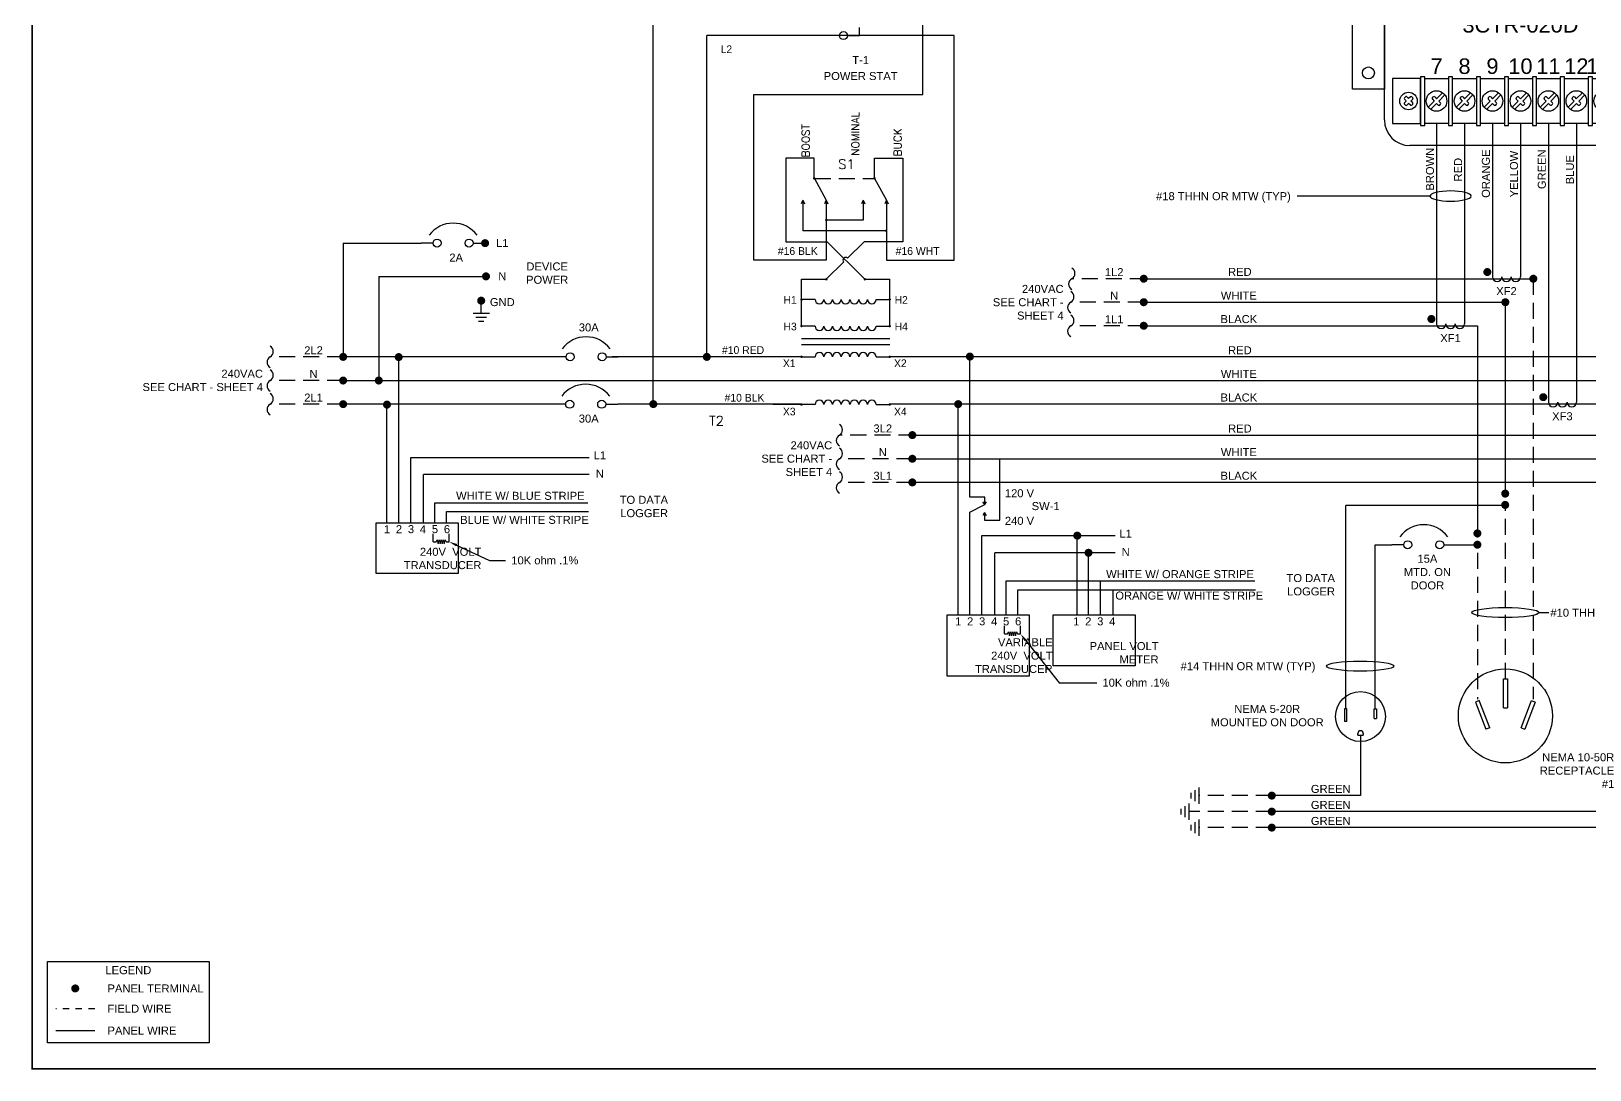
# Model space of a CAD drawing. Header units: inches. Extents: x -228 to 241, y -155 to 115.
# Drawn here: x -77.26 to -52.91, y -49.88 to -33.66 of the extents above; entities that cross this region are included whole.
import ezdxf
from ezdxf import colors
from ezdxf.entities.mleader import LeaderData, LeaderLine
from ezdxf.enums import TextEntityAlignment as Align
from ezdxf.math import Vec2, Vec3

# ---------------------------------------------------------------- set-up
doc = ezdxf.new("R2010")
doc.units = ezdxf.units.IN
doc.header["$MEASUREMENT"] = 0
doc.linetypes.add('HIDDEN', pattern=[0.375, 0.25, -0.125])
for name, color, linetype in [('1', 1, 'Continuous'), ('3', 3, 'HIDDEN'), ('4', 7, 'Continuous'), ('5', 5, 'Continuous'), ('BORDER', 3, 'Continuous'), ('COMP', 3, 'Continuous'), ('CURRENT TRANSFORMER', 201, 'Continuous'), ('ELECTRICAL DEVICES', 30, 'Continuous'), ('FIELD WIRE', 5, 'HIDDEN'), ('FIELD WIRE - N', 255, 'HIDDEN'), ('GROUND WIRE', 3, 'Continuous'), ('PANEL WIRE', 5, 'Continuous'), ('PANEL WIRE - N', 255, 'Continuous'), ('TEXT', 4, 'Continuous'), ('TXT', 4, 'Continuous'), ('WIRE', 1, 'Continuous')]:
    doc.layers.add(name, color=color, linetype=linetype)
doc.styles.add('ARIAL', font='arial.ttf')
doc.styles.add('COMPLEX', font='COMPLEX')
doc.styles.add('Notes', font='arial.ttf', dxfattribs={"height": 0.125})
doc.styles.add('ROMANS', font='romans')
doc.styles.add('SIMPLEX', font='TXT', dxfattribs={"width": 0.875})
doc.styles.get("Standard").update_dxf_attribs({"font": 'arial.ttf'})

# ---------------------------------------------------------------- blocks, each defined once
blk = doc.blocks.new('3CTR-020D')
for p, q in [((0.971, 0.766), (1.064, 0.673)), ((1.408, 0.766), (1.501, 0.673)), ((1.845, 0.766), (1.938, 0.673)), ((2.282, 0.766), (2.375, 0.673)), ((2.718, 0.766), (2.812, 0.673)), ((3.155, 0.766), (3.249, 0.673)), ((3.592, 0.766), (3.685, 0.673)), ((0.563, 0.685), (0.577, 0.7)), ((0.563, 0.663), (0.59, 0.636)), ((0.563, 0.608), (0.591, 0.635)), ((0.578, 0.571), (0.563, 0.586)), ((0.599, 0.7), (0.627, 0.672)), ((0.6, 0.571), (0.627, 0.598)), ((0.655, 0.7), (0.628, 0.673)), ((0.655, 0.571), (0.628, 0.599)), ((0.692, 0.663), (0.664, 0.636)), ((0.692, 0.608), (0.664, 0.635)), ((0.677, 0.7), (0.692, 0.685)), ((0.692, 0.586), (0.677, 0.571)), ((0.934, 0.73), (1.028, 0.636)), ((0.999, 0.586), (1.014, 0.571)), ((1, 0.608), (1.028, 0.636)), ((1.036, 0.571), (1.064, 0.599)), ((1.092, 0.7), (1.064, 0.673)), ((1.064, 0.599), (1.158, 0.505)), ((1.128, 0.663), (1.101, 0.636)), ((1.101, 0.636), (1.195, 0.542)), ((1.114, 0.7), (1.128, 0.685)), ((1.371, 0.73), (1.465, 0.636)), ((1.436, 0.608), (1.465, 0.636)), ((1.436, 0.586), (1.451, 0.571)), ((1.473, 0.571), (1.501, 0.599)), ((1.529, 0.7), (1.501, 0.673)), ((1.501, 0.599), (1.595, 0.505)), ((1.565, 0.663), (1.538, 0.636)), ((1.538, 0.636), (1.631, 0.542)), ((1.551, 0.7), (1.565, 0.685)), ((1.808, 0.73), (1.901, 0.636)), ((1.873, 0.608), (1.901, 0.636)), ((1.873, 0.586), (1.888, 0.571)), ((1.91, 0.571), (1.938, 0.599)), ((1.966, 0.7), (1.938, 0.673)), ((1.938, 0.599), (2.032, 0.505)), ((2.002, 0.663), (1.975, 0.636)), ((1.975, 0.636), (2.068, 0.542)), ((1.988, 0.7), (2.002, 0.685)), ((2.245, 0.73), (2.338, 0.636)), ((2.31, 0.608), (2.338, 0.636)), ((2.31, 0.586), (2.324, 0.571)), ((2.346, 0.571), (2.375, 0.599)), ((2.402, 0.7), (2.375, 0.673)), ((2.375, 0.599), (2.469, 0.505)), ((2.439, 0.663), (2.411, 0.636)), ((2.411, 0.636), (2.505, 0.542)), ((2.424, 0.7), (2.439, 0.685)), ((2.682, 0.73), (2.775, 0.636)), ((2.747, 0.608), (2.775, 0.636)), ((2.747, 0.586), (2.761, 0.571)), ((2.783, 0.571), (2.812, 0.599)), ((2.839, 0.7), (2.812, 0.673)), ((2.812, 0.599), (2.905, 0.505)), ((2.876, 0.663), (2.848, 0.636)), ((2.848, 0.636), (2.942, 0.542)), ((2.861, 0.7), (2.876, 0.685)), ((3.119, 0.73), (3.212, 0.636)), ((3.184, 0.608), (3.212, 0.636)), ((3.184, 0.586), (3.198, 0.571)), ((3.22, 0.571), (3.248, 0.599)), ((3.248, 0.599), (3.342, 0.505)), ((3.276, 0.7), (3.249, 0.673)), ((3.313, 0.663), (3.285, 0.636)), ((3.285, 0.636), (3.379, 0.542)), ((3.298, 0.7), (3.313, 0.685)), ((3.555, 0.73), (3.649, 0.636)), ((3.62, 0.608), (3.649, 0.636)), ((3.62, 0.586), (3.635, 0.571)), ((3.657, 0.571), (3.685, 0.599)), ((3.713, 0.7), (3.685, 0.673)), ((3.685, 0.599), (3.779, 0.505)), ((3.749, 0.663), (3.722, 0.636)), ((3.722, 0.636), (3.816, 0.542)), ((3.735, 0.7), (3.749, 0.685)), ((4.073, 0.7), (4.058, 0.685)), ((4.058, 0.663), (4.086, 0.636)), ((4.058, 0.608), (4.086, 0.635)), ((4.058, 0.586), (4.073, 0.571)), ((4.095, 0.7), (4.122, 0.673)), ((4.095, 0.571), (4.122, 0.599)), ((4.151, 0.7), (4.123, 0.672)), ((4.15, 0.571), (4.123, 0.598)), ((4.187, 0.608), (4.159, 0.635)), ((4.187, 0.663), (4.16, 0.636)), ((4.172, 0.571), (4.187, 0.586)), ((4.187, 0.685), (4.173, 0.7)), ((-0.095, 0.328), (-0.095, 0.162)), ((0.092, 0.328), (0.093, 0.163)), ((4.658, 0.328), (4.657, 0.163)), ((4.845, 0.328), (4.845, 0.162)), ((0.578, -1.552), (0.563, -1.567)), ((0.563, -1.589), (0.591, -1.616)), ((0.563, -1.645), (0.59, -1.617)), ((0.563, -1.667), (0.577, -1.681)), ((0.599, -1.681), (0.627, -1.654)), ((0.6, -1.552), (0.627, -1.58)), ((0.655, -1.553), (0.628, -1.58)), ((0.655, -1.681), (0.628, -1.654)), ((0.692, -1.589), (0.664, -1.617)), ((0.692, -1.645), (0.664, -1.617)), ((0.692, -1.567), (0.677, -1.553)), ((0.677, -1.681), (0.692, -1.667)), ((0.934, -1.711), (1.028, -1.617)), ((0.971, -1.748), (1.064, -1.654)), ((0.999, -1.567), (1.014, -1.553)), ((1, -1.589), (1.028, -1.617)), ((1.036, -1.553), (1.064, -1.581)), ((1.064, -1.581), (1.158, -1.487)), ((1.092, -1.681), (1.064, -1.654)), ((1.101, -1.617), (1.195, -1.523)), ((1.128, -1.645), (1.101, -1.617)), ((1.114, -1.681), (1.128, -1.667)), ((1.371, -1.711), (1.465, -1.617)), ((1.408, -1.748), (1.501, -1.654)), ((1.436, -1.567), (1.451, -1.553)), ((1.436, -1.589), (1.465, -1.617)), ((1.473, -1.553), (1.501, -1.581)), ((1.501, -1.581), (1.595, -1.487)), ((1.529, -1.681), (1.501, -1.654)), ((1.538, -1.617), (1.631, -1.523)), ((1.565, -1.645), (1.538, -1.617)), ((1.551, -1.681), (1.565, -1.667)), ((1.808, -1.711), (1.901, -1.617)), ((1.845, -1.748), (1.938, -1.654)), ((1.873, -1.567), (1.888, -1.553)), ((1.873, -1.589), (1.901, -1.617)), ((1.91, -1.553), (1.938, -1.581)), ((1.938, -1.581), (2.032, -1.487)), ((1.966, -1.681), (1.938, -1.654)), ((1.975, -1.617), (2.068, -1.523)), ((2.002, -1.645), (1.975, -1.617)), ((1.988, -1.681), (2.002, -1.667)), ((2.245, -1.711), (2.338, -1.617)), ((2.282, -1.748), (2.375, -1.654)), ((2.31, -1.567), (2.324, -1.553)), ((2.31, -1.589), (2.338, -1.617)), ((2.346, -1.553), (2.375, -1.581)), ((2.375, -1.581), (2.469, -1.487)), ((2.402, -1.681), (2.375, -1.654)), ((2.411, -1.617), (2.505, -1.523)), ((2.439, -1.645), (2.411, -1.617)), ((2.424, -1.681), (2.439, -1.667)), ((2.682, -1.711), (2.775, -1.617)), ((2.718, -1.748), (2.812, -1.654)), ((2.747, -1.567), (2.761, -1.553)), ((2.747, -1.589), (2.775, -1.617)), ((2.783, -1.553), (2.812, -1.581)), ((2.812, -1.581), (2.905, -1.487)), ((2.839, -1.681), (2.812, -1.654)), ((2.848, -1.617), (2.942, -1.523)), ((2.876, -1.645), (2.848, -1.617)), ((2.861, -1.681), (2.876, -1.667)), ((3.119, -1.711), (3.212, -1.617)), ((3.155, -1.748), (3.249, -1.654)), ((3.184, -1.567), (3.198, -1.553)), ((3.184, -1.589), (3.212, -1.617)), ((3.22, -1.553), (3.248, -1.581)), ((3.248, -1.581), (3.342, -1.487)), ((3.276, -1.681), (3.249, -1.654)), ((3.285, -1.617), (3.379, -1.523)), ((3.313, -1.645), (3.285, -1.617)), ((3.298, -1.681), (3.313, -1.667)), ((3.555, -1.711), (3.649, -1.617)), ((3.592, -1.748), (3.685, -1.654)), ((3.62, -1.567), (3.635, -1.553)), ((3.62, -1.589), (3.649, -1.617)), ((3.657, -1.553), (3.685, -1.581)), ((3.685, -1.581), (3.779, -1.487)), ((3.713, -1.681), (3.685, -1.654)), ((3.722, -1.617), (3.816, -1.523)), ((3.749, -1.645), (3.722, -1.617)), ((3.735, -1.681), (3.749, -1.667)), ((4.058, -1.567), (4.073, -1.553)), ((4.058, -1.589), (4.086, -1.617)), ((4.058, -1.645), (4.086, -1.617)), ((4.073, -1.681), (4.058, -1.667)), ((4.095, -1.553), (4.122, -1.58)), ((4.095, -1.681), (4.122, -1.654)), ((4.15, -1.552), (4.123, -1.58)), ((4.151, -1.681), (4.123, -1.654)), ((4.187, -1.589), (4.159, -1.616)), ((4.187, -1.645), (4.16, -1.617)), ((4.172, -1.552), (4.187, -1.567)), ((4.187, -1.667), (4.173, -1.681))]:
    blk.add_line(p, q)
for points in [[(0.649, 1.332), (4.101, 1.332)], [(0.249, -1.913), (0.249, 0.931)], [(4.501, 0.931), (4.501, -1.913)], [(4.101, -2.313), (0.649, -2.313)]]:
    blk.add_lwpolyline(points)
for points in [[(0.374, 0.987), (0.813, 0.987), (0.813, 0.285), (0.374, 0.285)], [(0.813, 1.016), (0.879, 1.016), (0.879, 0.256), (0.813, 0.256)], [(0.879, 0.285), (1.25, 0.285), (1.25, 0.987), (0.879, 0.987)], [(1.25, 1.016), (1.316, 1.016), (1.316, 0.256), (1.25, 0.256)], [(1.316, 0.285), (1.687, 0.285), (1.687, 0.987), (1.316, 0.987)], [(1.687, 1.016), (1.752, 1.016), (1.752, 0.256), (1.687, 0.256)], [(1.752, 0.285), (2.124, 0.285), (2.124, 0.987), (1.752, 0.987)], [(2.124, 1.016), (2.189, 1.016), (2.189, 0.256), (2.124, 0.256)], [(2.189, 0.285), (2.561, 0.285), (2.561, 0.987), (2.189, 0.987)], [(2.561, 1.016), (2.626, 1.016), (2.626, 0.256), (2.561, 0.256)], [(2.626, 0.285), (2.998, 0.285), (2.998, 0.987), (2.626, 0.987)], [(2.998, 1.016), (3.063, 1.016), (3.063, 0.256), (2.998, 0.256)], [(3.063, 0.285), (3.434, 0.285), (3.434, 0.987), (3.063, 0.987)], [(3.434, 1.016), (3.5, 1.016), (3.5, 0.256), (3.434, 0.256)], [(3.5, 0.285), (3.871, 0.285), (3.871, 0.987), (3.5, 0.987)], [(3.871, 1.016), (3.937, 1.016), (3.937, 0.256), (3.871, 0.256)], [(4.376, 0.987), (3.937, 0.987), (3.937, 0.285), (4.376, 0.285)], [(-0.251, 0.579), (0.249, 0.579), (0.249, -1.43), (-0.251, -1.43)], [(5.001, 0.579), (4.501, 0.579), (4.501, -1.43), (5.001, -1.43)], [(0.374, -1.968), (0.813, -1.968), (0.813, -1.266), (0.374, -1.266)], [(0.813, -1.997), (0.879, -1.997), (0.879, -1.237), (0.813, -1.237)], [(0.879, -1.266), (1.25, -1.266), (1.25, -1.968), (0.879, -1.968)], [(1.25, -1.997), (1.316, -1.997), (1.316, -1.237), (1.25, -1.237)], [(1.316, -1.266), (1.687, -1.266), (1.687, -1.968), (1.316, -1.968)], [(1.687, -1.997), (1.752, -1.997), (1.752, -1.237), (1.687, -1.237)], [(1.752, -1.266), (2.124, -1.266), (2.124, -1.968), (1.752, -1.968)], [(2.124, -1.997), (2.189, -1.997), (2.189, -1.237), (2.124, -1.237)], [(2.189, -1.266), (2.561, -1.266), (2.561, -1.968), (2.189, -1.968)], [(2.561, -1.997), (2.626, -1.997), (2.626, -1.237), (2.561, -1.237)], [(2.626, -1.266), (2.998, -1.266), (2.998, -1.968), (2.626, -1.968)], [(2.998, -1.997), (3.063, -1.997), (3.063, -1.237), (2.998, -1.237)], [(3.063, -1.266), (3.434, -1.266), (3.434, -1.968), (3.063, -1.968)], [(3.434, -1.997), (3.5, -1.997), (3.5, -1.237), (3.434, -1.237)], [(3.5, -1.266), (3.871, -1.266), (3.871, -1.968), (3.5, -1.968)], [(3.871, -1.997), (3.937, -1.997), (3.937, -1.237), (3.871, -1.237)], [(4.376, -1.968), (3.937, -1.968), (3.937, -1.266), (4.376, -1.266)]]:
    blk.add_lwpolyline(points, close=True)
for centre, radius in [((0.627, 0.635), 0.137), ((1.064, 0.635), 0.161), ((1.501, 0.635), 0.161), ((1.938, 0.635), 0.161), ((2.375, 0.635), 0.161), ((2.811, 0.635), 0.161), ((3.248, 0.635), 0.161), ((3.685, 0.635), 0.161), ((4.123, 0.635), 0.137), ((-0.001, -1.179), 0.0941), ((4.751, -1.179), 0.0941), ((1.064, -1.617), 0.161), ((1.501, -1.617), 0.161), ((1.938, -1.617), 0.161), ((2.375, -1.617), 0.161), ((2.811, -1.617), 0.161), ((3.248, -1.617), 0.161), ((3.685, -1.617), 0.161), ((0.627, -1.617), 0.137), ((4.123, -1.617), 0.137)]:
    blk.add_circle(centre, radius)
for centre, radius, start, end in [((0.65, 0.931), 0.401, 90.1363, 179.9973), ((4.1, 0.931), 0.401, 0.0027, 89.8637), ((0.574, 0.674), 0.0155, 134.8595, 225.1763), ((0.574, 0.597), 0.0157, 135.2954, 224.7742), ((0.588, 0.689), 0.0157, 45.2954, 134.7742), ((0.589, 0.582), 0.0155, 224.8595, 315.1763), ((0.666, 0.689), 0.0155, 44.8595, 135.1763), ((0.666, 0.582), 0.0157, 225.2954, 314.7742), ((0.68, 0.674), 0.0157, 315.2954, 44.7742), ((0.681, 0.597), 0.0155, 314.8595, 45.1763), ((1.01, 0.597), 0.0155, 134.5651, 224.8819), ((1.025, 0.583), 0.0157, 224.9672, 314.446), ((1.103, 0.689), 0.0155, 44.8595, 135.1763), ((1.117, 0.674), 0.0157, 315.2954, 44.7742), ((1.447, 0.597), 0.0155, 134.5651, 224.8819), ((1.462, 0.583), 0.0157, 224.9672, 314.446), ((1.54, 0.689), 0.0155, 44.8595, 135.1763), ((1.554, 0.674), 0.0157, 315.2954, 44.7742), ((1.884, 0.597), 0.0155, 134.5651, 224.8819), ((1.899, 0.583), 0.0157, 224.9672, 314.446), ((1.977, 0.689), 0.0155, 44.8595, 135.1763), ((1.991, 0.674), 0.0157, 315.2954, 44.7742), ((2.321, 0.597), 0.0155, 134.5651, 224.8819), ((2.335, 0.583), 0.0157, 224.9672, 314.446), ((2.413, 0.689), 0.0155, 44.8595, 135.1763), ((2.428, 0.674), 0.0157, 315.2954, 44.7742), ((2.758, 0.597), 0.0155, 134.5651, 224.8819), ((2.772, 0.583), 0.0157, 224.9672, 314.446), ((2.85, 0.689), 0.0155, 44.8595, 135.1763), ((2.865, 0.674), 0.0157, 315.2954, 44.7742), ((3.195, 0.597), 0.0155, 134.5651, 224.8819), ((3.209, 0.583), 0.0157, 224.9672, 314.446), ((3.287, 0.689), 0.0155, 44.8595, 135.1763), ((3.301, 0.674), 0.0157, 315.2954, 44.7742), ((3.631, 0.597), 0.0155, 134.5651, 224.8819), ((3.646, 0.583), 0.0157, 224.9672, 314.446), ((3.724, 0.689), 0.0155, 44.8595, 135.1763), ((3.738, 0.674), 0.0157, 315.2954, 44.7742), ((4.069, 0.597), 0.0157, 135.2954, 224.7742), ((4.07, 0.674), 0.0155, 134.8595, 225.1763), ((4.084, 0.689), 0.0155, 44.8237, 135.1405), ((4.084, 0.582), 0.0157, 225.2258, 314.7046), ((4.161, 0.582), 0.0155, 224.8237, 315.1405), ((4.162, 0.689), 0.0157, 45.2258, 134.7046), ((4.176, 0.674), 0.0155, 314.8237, 45.1405), ((4.176, 0.597), 0.0157, 315.2258, 44.7046), ((-0.001, 0.328), 0.0934, 360, 180.0381), ((4.751, 0.328), 0.0934, 359.9619, 180), ((0, 0), 0.187, 120.3839, 60.4214), ((4.75, 0), 0.187, 119.5786, 59.6161), ((0.574, -1.656), 0.0155, 134.8237, 225.1405), ((0.574, -1.578), 0.0157, 135.2258, 224.7046), ((0.588, -1.67), 0.0157, 225.2258, 314.7046), ((0.589, -1.563), 0.0155, 44.8237, 135.1405), ((0.666, -1.564), 0.0157, 45.2258, 134.7046), ((0.666, -1.67), 0.0155, 224.8237, 315.1405), ((0.681, -1.578), 0.0155, 314.8237, 45.1405), ((0.68, -1.656), 0.0157, 315.2258, 44.7046), ((1.01, -1.578), 0.0155, 135.1181, 225.4349), ((1.025, -1.564), 0.0157, 45.554, 135.0328), ((1.103, -1.67), 0.0155, 224.8237, 315.1405), ((1.117, -1.656), 0.0157, 315.2258, 44.7046), ((1.447, -1.578), 0.0155, 135.1181, 225.4349), ((1.462, -1.564), 0.0157, 45.554, 135.0328), ((1.54, -1.67), 0.0155, 224.8237, 315.1405), ((1.554, -1.656), 0.0157, 315.2258, 44.7046), ((1.884, -1.578), 0.0155, 135.1181, 225.4349), ((1.899, -1.564), 0.0157, 45.554, 135.0328), ((1.977, -1.67), 0.0155, 224.8237, 315.1405), ((1.991, -1.656), 0.0157, 315.2258, 44.7046), ((2.321, -1.578), 0.0155, 135.1181, 225.4349), ((2.335, -1.564), 0.0157, 45.554, 135.0328), ((2.413, -1.67), 0.0155, 224.8237, 315.1405), ((2.428, -1.656), 0.0157, 315.2258, 44.7046), ((2.758, -1.578), 0.0155, 135.1181, 225.4349), ((2.772, -1.564), 0.0157, 45.554, 135.0328), ((2.85, -1.67), 0.0155, 224.8237, 315.1405), ((2.865, -1.656), 0.0157, 315.2258, 44.7046), ((3.195, -1.578), 0.0155, 135.1181, 225.4349), ((3.209, -1.564), 0.0157, 45.554, 135.0328), ((3.287, -1.67), 0.0155, 224.8237, 315.1405), ((3.301, -1.656), 0.0157, 315.2258, 44.7046), ((3.631, -1.578), 0.0155, 135.1181, 225.4349), ((3.646, -1.564), 0.0157, 45.554, 135.0328), ((3.724, -1.67), 0.0155, 224.8237, 315.1405), ((3.738, -1.656), 0.0157, 315.2258, 44.7046), ((4.069, -1.578), 0.0157, 135.2258, 224.7046), ((4.07, -1.656), 0.0155, 134.8237, 225.1405), ((4.084, -1.564), 0.0157, 45.2954, 134.7742), ((4.084, -1.67), 0.0155, 224.8595, 315.1763), ((4.161, -1.563), 0.0155, 44.8595, 135.1763), ((4.162, -1.67), 0.0157, 225.2954, 314.7742), ((4.176, -1.578), 0.0157, 315.2954, 44.7742), ((4.176, -1.656), 0.0155, 314.8595, 45.1763), ((0.65, -1.913), 0.401, 180.0027, 269.8637), ((4.1, -1.913), 0.401, 270.1363, 359.9973)]:
    blk.add_arc(centre, radius, start, end)
at = {"style": 'Notes'}
for s, height, p in [('1', 0.243, (1.065, 0.11)), ('2', 0.243, (1.501, 0.11)), ('3', 0.243, (1.938, 0.11)), ('4', 0.243, (2.375, 0.11)), ('5', 0.243, (2.812, 0.11)), ('6', 0.243, (3.249, 0.11)), ('6a', 0.2431, (3.685, 0.11)), ('3CTR-020D', 0.2431, (2.375, -0.427)), ('7', 0.243, (1.065, -1.073)), ('8', 0.243, (1.501, -1.073)), ('9', 0.243, (1.938, -1.073)), ('10', 0.2431, (2.375, -1.073)), ('11', 0.2431, (2.812, -1.073)), ('12', 0.2431, (3.249, -1.073)), ('12a', 0.2431, (3.685, -1.073))]:
    blk.add_text(s, height=height, dxfattribs=at).set_placement(p, align=Align.MIDDLE_CENTER)
blk = doc.blocks.new('GROUND')
for p, q in [((-0.128, 0), (0.128, 0)), ((-0.085, -0.062), (0.085, -0.062)), ((-0.043, -0.125), (0.043, -0.125))]:
    blk.add_line(p, q)
blk = doc.blocks.new('cirBKR')
for p, q in [((-0.8125, 0), (-1, 0)), ((-0.1875, 0), (0, 0))]:
    blk.add_line(p, q)
for centre in [(-0.75, 0), (-0.25, 0)]:
    blk.add_circle(centre, 0.0625)
blk.add_arc((-0.5, -0.15625), 0.46875, 36.869898, 143.130102)
for tag, flags, p in [('DEVNAME', 3, (-0.5, 0.75)), ('STOCKNUM', 1, (-0.5, -0.625))]:
    blk.add_attdef(tag, text='', height=0.1, dxfattribs=dict(flags=flags)).set_placement(p, align=Align.CENTER)
for tag, p in [('DESCRIPTL1', (-0.5, 0.625)), ('DESCRIPTL2', (-0.5, 0.5)), ('LABEL', (-0.5, -0.5))]:
    blk.add_attdef(tag, text='', height=0.1).set_placement(p, align=Align.CENTER)
blk = doc.blocks.new('B-BORDER')
at = {"layer": 'BORDER', "const_width": 0.01}
blk.add_lwpolyline([(34, 0), (34, 10), (18, 10), (18, 0), (34, 0)], dxfattribs=at)
at = {"layer": 'TXT'}
for tag, height, p in [('DRAWN_BY', 0.075, (29.2713, 0.5576)), ('SHEET', 0.075, (30.4722, 0.5576)), ('DWG_TITLE', 0.075, (32.384, 0.4864)), ('CHECKED_BY', 0.075, (29.2713, 0.4098)), ('DATE', 0.075, (30.4722, 0.4098)), ('REV', 0.125, (33.7822, 0.1077))]:
    blk.add_attdef(tag, text='', height=height, dxfattribs=at).set_placement(p, align=Align.MIDDLE_CENTER)
blk.add_attdef('FILENAME', (28.5264, 0.0864), '', height=0.075, dxfattribs=at)
blk = doc.blocks.new('RESISTOR')
for p, q in [((-1, 0), (-0.625, 0)), ((-0.625, 0), (-0.5, 0.25)), ((-0.5, 0.25), (-0.375, -0.25)), ((-0.375, -0.25), (-0.25, 0.25)), ((-0.25, 0.25), (-0.125, -0.25)), ((-0.125, -0.25), (0, 0.25)), ((0, 0.25), (0.125, -0.25)), ((0.125, -0.25), (0.25, 0.25)), ((0.25, 0.25), (0.375, -0.25)), ((0.375, -0.25), (0.5, 0.25)), ((0.5, 0.25), (0.625, 0)), ((0.625, 0), (1, 0))]:
    blk.add_line(p, q)

msp = doc.modelspace()

# ---------------------------------------------------------------- linework, layer by layer
at = {"layer": '1'}
for p, q in [((-65.030337, -35.645678), (-65.475287, -35.645678)), ((-65.475287, -35.645678), (-65.475287, -36.950247)), ((-65.030337, -35.961675), (-65.030337, -35.645678)), ((-64.087595, -35.961675), (-64.087595, -35.645678)), ((-64.087595, -35.645678), (-63.642645, -35.645678)), ((-63.642645, -35.645678), (-63.642645, -36.950247)), ((-65.207708, -36.298789), (-65.234317, -36.359098)), ((-65.207708, -36.298789), (-65.207708, -36.777641)), ((-65.207708, -36.298789), (-65.181098, -36.359098)), ((-64.844139, -36.298789), (-64.870749, -36.359098)), ((-64.844139, -36.298789), (-64.81753, -36.359098)), ((-64.844139, -36.298789), (-64.844139, -37.236811)), ((-64.264966, -36.298789), (-64.291575, -36.359098)), ((-64.264966, -36.298789), (-64.238356, -36.359098)), ((-64.264966, -36.298789), (-64.264966, -36.610723)), ((-63.901397, -36.298789), (-63.928006, -36.359098)), ((-63.901397, -36.298789), (-63.901397, -37.236811)), ((-63.901397, -36.298789), (-63.874788, -36.359098)), ((-64.264966, -36.610723), (-64.840708, -36.610723)), ((-65.475287, -36.950247), (-64.826751, -36.950247)), ((-63.905204, -36.777641), (-65.207708, -36.777641)), ((-64.826751, -36.950247), (-64.237404, -37.536811)), ((-64.250904, -36.950247), (-64.509143, -37.207267)), ((-63.642645, -36.950247), (-64.250904, -36.950247)), ((-64.568511, -37.266355), (-64.84025, -37.536811)), ((-65.22816, -37.536811), (-64.84025, -37.536811)), ((-65.22816, -38.268145), (-65.22816, -37.536811)), ((-64.237404, -37.536811), (-63.849495, -37.536811)), ((-63.849495, -38.268145), (-63.849495, -37.536811)), ((-65.01694, -37.852641), (-65.22816, -37.852641)), ((-64.060715, -37.852641), (-63.849495, -37.852641)), ((-65.01694, -38.268145), (-65.22816, -38.268145)), ((-65.22816, -38.462584), (-63.849495, -38.462584)), ((-64.060715, -38.268145), (-63.849495, -38.268145)), ((-65.22816, -38.553043), (-63.849495, -38.553043)), ((-64.060715, -38.747481), (-63.85887, -38.747481)), ((-65.01694, -39.492308), (-65.22816, -39.492308)), ((-64.060715, -39.492308), (-63.849495, -39.492308))]:
    msp.add_line(p, q, dxfattribs=at)
at = {"layer": '1', "const_width": 0.01875}
for points in [[(-65.039712, -35.961675, 1), (-65.020962, -35.961675, 1)], [(-64.09697, -35.961675, 1), (-64.07822, -35.961675, 1)], [(-64.850083, -36.610723, 1), (-64.831333, -36.610723, 1)], [(-63.914579, -36.777641, 1), (-63.895829, -36.777641, 1)], [(-64.849625, -37.536811, 1), (-64.830875, -37.536811, 1)], [(-64.246779, -37.536811, 1), (-64.228029, -37.536811, 1)], [(-65.237535, -37.852641, 1), (-65.218785, -37.852641, 1)], [(-63.84012, -37.852641, -1), (-63.85887, -37.852641, -1)], [(-65.237535, -38.268145, 1), (-65.218785, -38.268145, 1)], [(-63.84012, -38.268145, -1), (-63.85887, -38.268145, -1)], [(-65.237535, -38.747481, -1), (-65.218785, -38.747481, -1)], [(-63.84012, -38.747481, 1), (-63.85887, -38.747481, 1)], [(-65.237535, -39.492308, -1), (-65.218785, -39.492308, -1)], [(-63.84012, -39.492308, 1), (-63.85887, -39.492308, 1)]]:
    msp.add_lwpolyline(points, format="xyb", close=True, dxfattribs=at)
at = {"layer": '1'}
msp.add_arc((-64.538827, -37.236811), 0.04188, 44.8644291, 224.8644291, dxfattribs=at)
at = {"layer": '3'}
msp.add_line((-65.020976, -35.962184), (-64.081511, -35.961569), dxfattribs=at)
at = {"layer": '5'}
for centre, start, end in [((-64.948638, -37.852641), 180, 0), ((-64.812034, -37.852641), 180, 0), ((-64.675431, -37.852641), 180, 0), ((-64.538827, -37.852641), 180, 0), ((-64.402224, -37.852641), 180, 0), ((-64.26562, -37.852641), 180, 0), ((-64.129017, -37.852641), 180, 0), ((-64.948638, -38.268145), 180, 0), ((-64.812034, -38.268145), 180, 0), ((-64.675431, -38.268145), 180, 0), ((-64.538827, -38.268145), 180, 0), ((-64.402224, -38.268145), 180, 0), ((-64.26562, -38.268145), 180, 0), ((-64.129017, -38.268145), 180, 0), ((-64.948638, -38.747481), 0, 180), ((-64.812034, -38.747481), 0, 180), ((-64.675431, -38.747481), 0, 180), ((-64.538827, -38.747481), 0, 180), ((-64.402224, -38.747481), 0, 180), ((-64.26562, -38.747481), 0, 180), ((-64.129017, -38.747481), 0, 180), ((-64.948638, -39.492308), 0, 180), ((-64.812034, -39.492308), 0, 180), ((-64.675431, -39.492308), 0, 180), ((-64.538827, -39.492308), 0, 180), ((-64.402224, -39.492308), 0, 180), ((-64.26562, -39.492308), 0, 180), ((-64.129017, -39.492308), 0, 180)]:
    msp.add_arc(centre, 0.068302, start, end, dxfattribs=at)
at = {"layer": 'BORDER'}
msp.add_lwpolyline([(-77.009161, -48.189644), (-74.480715, -48.189644), (-74.480715, -49.461736), (-77.009161, -49.461736)], close=True, dxfattribs=at)
at = {"layer": 'COMP'}
for p, q in [((-64.510363, -33.730766), (-64.322863, -33.730766)), ((-64.322863, -33.730766), (-64.322863, -33.605766))]:
    msp.add_line(p, q, dxfattribs=at)
msp.add_circle((-64.572863, -33.730766), 0.0625, dxfattribs=at)
at = {"layer": 'CURRENT TRANSFORMER'}
for p, q in [((-55.306624, -35.103137), (-55.306624, -38.23373)), ((-54.869798, -35.103137), (-54.869798, -38.23373)), ((-54.432972, -35.103137), (-54.432972, -37.499889)), ((-53.996146, -35.103137), (-53.996146, -37.499889)), ((-53.559319, -35.103137), (-53.559319, -39.45453)), ((-53.122493, -35.103137), (-53.122493, -39.45453))]:
    msp.add_line(p, q, dxfattribs=at)
at = {"layer": 'CURRENT TRANSFORMER', "ltscale": 0.1, "const_width": 0.0625}
for points in [[(-54.544826, -37.422955, 1), (-54.482326, -37.422955, 1)], [(-55.418478, -38.156797, 1), (-55.355978, -38.156797, 1)], [(-53.671173, -39.377596, 1), (-53.608673, -39.377596, 1)]]:
    msp.add_lwpolyline(points, format="xyb", close=True, dxfattribs=at)
at = {"layer": 'CURRENT TRANSFORMER'}
for centre in [(-54.360167, -37.499889), (-54.214559, -37.499889), (-54.06895, -37.499889), (-55.23382, -38.23373), (-55.088211, -38.23373), (-54.942602, -38.23373), (-53.486515, -39.45453), (-53.340906, -39.45453), (-53.195297, -39.45453)]:
    msp.add_arc(centre, 0.072804, 180, 0, dxfattribs=at)
at = {"layer": 'ELECTRICAL DEVICES'}
for p, q in [((-62.600084, -41.1763), (-62.36605, -41.056357)), ((-62.36605, -41.056357), (-62.392979, -41.010812)), ((-62.36605, -41.056357), (-62.36605, -40.938355)), ((-62.36605, -41.056357), (-62.339121, -41.010812)), ((-62.367708, -41.178301), (-62.394637, -41.223845)), ((-62.367708, -41.178301), (-62.367708, -41.296302)), ((-62.367708, -41.178301), (-62.340779, -41.223845)), ((-54.263069, -44.231442), (-54.263069, -43.776184)), ((-54.263069, -43.776184), (-54.200705, -43.776184)), ((-54.200705, -43.776184), (-54.200705, -44.231442)), ((-56.742555, -44.245896), (-56.742555, -44.441603)), ((-56.709485, -44.245896), (-56.742555, -44.245896)), ((-56.709485, -44.441603), (-56.709485, -44.245896)), ((-56.279282, -44.3976), (-56.279282, -44.245896)), ((-56.279282, -44.245896), (-56.246212, -44.245896)), ((-56.246212, -44.245896), (-56.246212, -44.3976)), ((-54.639599, -44.117188), (-54.697828, -44.139517)), ((-54.697828, -44.139517), (-54.534826, -44.564594)), ((-54.476597, -44.542265), (-54.639599, -44.117188)), ((-54.263069, -44.231442), (-54.200705, -44.231442)), ((-53.987178, -44.542265), (-53.824176, -44.117188)), ((-53.765946, -44.139517), (-53.928948, -44.564594)), ((-53.824176, -44.117188), (-53.765946, -44.139517)), ((-56.709485, -44.441603), (-56.742555, -44.441603)), ((-56.279282, -44.3976), (-56.246212, -44.3976)), ((-54.476597, -44.542265), (-54.534826, -44.564594)), ((-53.987178, -44.542265), (-53.928948, -44.564594)), ((-56.53679, -44.655371), (-56.53679, -44.629228)), ((-56.53679, -44.655371), (-56.451977, -44.655371)), ((-56.451977, -44.629228), (-56.451977, -44.655371))]:
    msp.add_line(p, q, dxfattribs=at)
at = {"layer": 'ELECTRICAL DEVICES', "ltscale": 0.1, "const_width": 0.0625}
for points in [[(-70.202478, -36.972086, 1), (-70.139978, -36.972086, 1)], [(-70.188259, -37.490743, 1), (-70.125759, -37.490743, 1)], [(-59.912457, -37.527801, 1), (-59.849957, -37.527801, 1)], [(-53.826311, -37.527801, 1), (-53.763811, -37.527801, 1)], [(-70.263498, -37.870664, 1), (-70.200998, -37.870664, 1)], [(-59.912457, -37.894529, 1), (-59.849957, -37.894529, 1)], [(-54.263137, -37.894529, 1), (-54.200637, -37.894529, 1)], [(-59.912457, -38.2625, 1), (-59.849957, -38.2625, 1)], [(-72.420312, -38.748463, 1), (-72.357812, -38.748463, 1)], [(-71.552485, -38.751374, 1), (-71.489985, -38.751374, 1)], [(-66.738784, -38.748463, 1), (-66.676284, -38.748463, 1)], [(-62.628728, -38.74359, 1), (-62.566228, -38.74359, 1)], [(-72.420312, -39.117676, 1), (-72.357812, -39.117676, 1)], [(-71.863637, -39.117676, 1), (-71.801137, -39.117676, 1)], [(-72.420312, -39.486888, 1), (-72.357812, -39.486888, 1)], [(-71.73534, -39.494054, 1), (-71.67284, -39.494054, 1)], [(-67.574507, -39.4859, 1), (-67.512007, -39.4859, 1)], [(-62.811584, -39.48627, 1), (-62.749084, -39.48627, 1)], [(-63.527806, -39.970368, 1), (-63.465306, -39.970368, 1)], [(-63.527806, -40.33958, 1), (-63.465306, -40.33958, 1)], [(-63.527806, -40.708793, 1), (-63.465306, -40.708793, 1)], [(-54.265783, -40.883766, 1), (-54.203283, -40.883766, 1)], [(-54.265783, -41.060657, 1), (-54.203283, -41.060657, 1)], [(-60.950784, -41.540554, 1), (-60.888284, -41.540554, 1)], [(-54.699963, -41.5051, 1), (-54.637463, -41.5051, 1)], [(-54.699963, -41.68199, 1), (-54.637463, -41.68199, 1)], [(-60.775422, -41.808047, 1), (-60.712922, -41.808047, 1)], [(-57.912457, -45.600558, 1), (-57.849957, -45.600558, 1)], [(-57.912457, -45.850558, 1), (-57.849957, -45.850558, 1)], [(-57.912457, -46.100558, 1), (-57.849957, -46.100558, 1)]]:
    msp.add_lwpolyline(points, format="xyb", close=True, dxfattribs=at)
at = {"layer": 'ELECTRICAL DEVICES'}
for points in [[(-71.874533, -41.339306), (-70.593791, -41.339306), (-70.593791, -42.133355), (-71.874533, -42.133355)], [(-62.950776, -42.779232), (-61.670034, -42.779232), (-61.670034, -43.733769), (-62.950776, -43.733769)], [(-61.295059, -42.779232), (-60.014317, -42.779232), (-60.014317, -43.573282), (-61.295059, -43.573282)]]:
    msp.add_lwpolyline(points, close=True, dxfattribs=at)
at = {"layer": 'ELECTRICAL DEVICES', "const_width": 0.0625}
msp.add_lwpolyline([(-76.605546, -48.612616, 1), (-76.543046, -48.612616, 1)], format="xyb", close=True, dxfattribs=at)
at = {"layer": 'ELECTRICAL DEVICES'}
for centre, radius in [((-54.231887, -44.355982), 0.734439), ((-56.494384, -44.366601), 0.389452)]:
    msp.add_circle(centre, radius, dxfattribs=at)
msp.add_arc((-56.494384, -44.629228), 0.042407, 0, 180, dxfattribs=at)
at = {"layer": 'FIELD WIRE'}
for p, q in [((-59.849957, -37.527801), (-61.005624, -37.527801)), ((-53.795061, -37.527801), (-53.795061, -44.093125)), ((-59.881207, -38.2625), (-61.021249, -38.264984)), ((-72.389062, -38.748463), (-73.529104, -38.748463)), ((-72.389062, -39.486888), (-73.529104, -39.486888)), ((-63.465306, -39.970368), (-64.636597, -39.970368)), ((-63.496556, -40.708793), (-64.636597, -40.708793)), ((-54.668713, -41.810978), (-54.668713, -44.093125))]:
    msp.add_line(p, q, dxfattribs=at)
at = {"layer": 'FIELD WIRE', "linetype": 'HIDDEN', "ltscale": 0.25}
msp.add_line((-76.269332, -48.931577), (-76.879259, -48.931577), dxfattribs=at)
at = {"layer": 'FIELD WIRE - N'}
for p, q in [((-59.881207, -37.894529), (-61.021249, -37.894529)), ((-72.389062, -39.117676), (-73.529104, -39.117676)), ((-63.496556, -40.33958), (-64.636597, -40.33958)), ((-54.231887, -43.776184), (-54.231887, -41.049452))]:
    msp.add_line(p, q, dxfattribs=at)
at = {"layer": 'GROUND WIRE'}
for p, q in [((-70.232248, -38.066817), (-70.232248, -37.870664)), ((-56.494819, -44.655443), (-56.494819, -45.600558)), ((-56.494819, -45.600558), (-57.881207, -45.600558)), ((-48.50296, -45.850558), (-57.881207, -45.850558)), ((-40.422028, -46.100558), (-57.881207, -46.100558))]:
    msp.add_line(p, q, dxfattribs=at)
at = {"layer": 'GROUND WIRE', "linetype": 'HIDDEN'}
for p, q in [((-57.881207, -45.600558), (-59.021249, -45.600558)), ((-57.881207, -45.850558), (-59.17893, -45.850558)), ((-57.881207, -46.100558), (-59.021249, -46.100558))]:
    msp.add_line(p, q, dxfattribs=at)
at = {"layer": 'PANEL WIRE'}
for p, q in [((-63.33147, -34.652218), (-63.33147, -31.730182)), ((-67.543257, -39.4859), (-67.543257, -32.351384)), ((-65.653362, -33.72876), (-66.707534, -33.72876)), ((-66.707534, -38.748463), (-66.707534, -33.72876)), ((-62.84187, -33.72876), (-65.653362, -33.72876)), ((-62.84187, -37.236811), (-62.84187, -33.72876)), ((-65.970306, -37.236811), (-65.970306, -34.652218)), ((-65.970306, -34.652218), (-63.33147, -34.652218)), ((-72.389062, -36.97293), (-71.171228, -36.972086)), ((-72.389062, -36.97293), (-72.389062, -38.748463)), ((-64.844139, -37.236811), (-65.970306, -37.236811)), ((-63.901397, -37.236811), (-62.84187, -37.236811)), ((-59.881207, -37.527801), (-53.795061, -37.527801)), ((-59.881207, -38.2625), (-54.668713, -38.261642)), ((-54.668713, -38.261642), (-54.668713, -41.566912)), ((-68.999408, -38.748463), (-72.389062, -38.748463)), ((-71.521235, -41.342147), (-71.521235, -38.751374)), ((-65.22816, -38.748463), (-68.186908, -38.748463)), ((-65.22816, -38.747481), (-65.67816, -38.747481)), ((-65.22816, -38.747481), (-65.01694, -38.747481)), ((-45.803202, -38.748463), (-63.849495, -38.748463)), ((-62.597478, -40.938355), (-62.597478, -38.74359)), ((-69.100004, -39.486888), (-72.389062, -39.486888)), ((-71.70409, -41.337477), (-71.70409, -39.494054)), ((-65.23581, -39.486888), (-68.100004, -39.486888)), ((-65.22816, -39.492308), (-65.67816, -39.492308)), ((-46.676855, -39.486888), (-63.857144, -39.486888)), ((-62.780334, -42.777404), (-62.780334, -39.48627)), ((-63.496556, -39.970368), (-37.72227, -39.970368)), ((-71.333844, -41.339963), (-71.333844, -40.31865)), ((-71.333844, -40.31865), (-68.543544, -40.31865)), ((-38.595923, -40.708793), (-63.496556, -40.708793)), ((-70.956197, -41.340479), (-70.956197, -41.02632)), ((-70.956197, -41.02632), (-68.777438, -41.02632)), ((-68.777438, -41.02632), (-68.564327, -41.02632)), ((-62.36605, -40.938355), (-62.597478, -40.938355)), ((-70.772484, -41.340479), (-70.772484, -41.16504)), ((-70.772484, -41.16504), (-68.581477, -41.16504)), ((-68.581477, -41.16504), (-68.555098, -41.16504)), ((-62.597478, -42.782074), (-62.597478, -41.174965)), ((-62.410087, -42.77989), (-62.410087, -41.540554)), ((-62.410087, -41.540554), (-60.328841, -41.540554)), ((-60.919534, -42.782426), (-60.919534, -41.540554)), ((-56.264447, -44.244441), (-56.264447, -41.684929)), ((-56.264447, -41.684929), (-56.003197, -41.684929)), ((-55.003812, -41.684929), (-54.663772, -41.684929)), ((-62.03244, -42.780405), (-62.03244, -42.248224)), ((-62.03244, -42.248224), (-60.562734, -42.248224)), ((-60.562734, -42.248224), (-60.562734, -42.780405)), ((-60.562734, -42.248224), (-58.145505, -42.248224)), ((-61.848727, -42.780405), (-61.848727, -42.386944)), ((-61.848727, -42.386944), (-60.366773, -42.386944)), ((-60.366773, -42.386944), (-60.366773, -42.780405)), ((-60.366773, -42.386944), (-58.136276, -42.386944)), ((-76.269332, -49.274363), (-76.879259, -49.274363))]:
    msp.add_line(p, q, dxfattribs=at)
for centre, start, end in [((-61.051096, -37.444681), 298.6820619, 61.3179381), ((-60.960151, -37.61092), 118.6820619, 241.3179381), ((-61.066721, -37.81141), 298.6820619, 61.3179381), ((-60.975776, -37.977649), 118.6820619, 241.3179381), ((-61.066721, -38.181864), 298.6820619, 61.3179381), ((-60.975776, -38.348103), 118.6820619, 241.3179381), ((-73.574577, -38.665344), 298.6820619, 61.3179381), ((-73.483631, -38.831583), 118.6820619, 241.3179381), ((-73.574577, -39.034556), 298.6820619, 61.3179381), ((-73.483631, -39.200795), 118.6820619, 241.3179381), ((-73.574577, -39.403769), 298.6820619, 61.3179381), ((-73.483631, -39.570008), 118.6820619, 241.3179381), ((-64.68207, -39.887248), 298.6820619, 61.3179381), ((-64.591124, -40.053488), 118.6820619, 241.3179381), ((-64.68207, -40.256461), 298.6820619, 61.3179381), ((-64.591124, -40.4227), 118.6820619, 241.3179381), ((-64.68207, -40.625673), 298.6820619, 61.3179381), ((-64.591124, -40.791912), 118.6820619, 241.3179381)]:
    msp.add_arc(centre, 0.094745, start, end, dxfattribs=at)
at = {"layer": 'PANEL WIRE - N'}
for p, q in [((-71.832387, -37.490743), (-71.832387, -39.117676)), ((-71.832387, -37.490743), (-70.157009, -37.490743)), ((-59.881207, -37.894529), (-54.231887, -37.894529)), ((-54.231887, -40.943008), (-54.231887, -37.894529)), ((-72.389062, -39.117676), (-46.240028, -39.117676)), ((-63.496556, -40.33958), (-38.159096, -40.33958)), ((-62.130749, -41.296302), (-62.130749, -40.338814)), ((-71.133342, -41.339963), (-71.133342, -40.586142)), ((-68.543544, -40.586142), (-71.133342, -40.586142)), ((-56.72602, -44.245896), (-56.72602, -41.071861)), ((-54.234533, -41.071861), (-56.72602, -41.071861)), ((-62.367708, -41.296302), (-62.130749, -41.296302)), ((-62.209585, -42.77989), (-62.209585, -41.808047)), ((-60.328841, -41.808047), (-62.209585, -41.808047)), ((-60.744172, -42.782426), (-60.744172, -41.808047))]:
    msp.add_line(p, q, dxfattribs=at)
at = {"layer": 'TEXT'}
for p, q in [((-70.98084, -41.636278), (-70.98084, -41.509598)), ((-70.73084, -41.636278), (-70.73084, -41.509598)), ((-62.057083, -43.076204), (-62.057083, -42.949524)), ((-61.807083, -43.076204), (-61.807083, -42.949524))]:
    msp.add_line(p, q, dxfattribs=at)
at = {"layer": 'TXT'}
for points in [[(-55.410253, -36.236513), (-55.410253, -36.236513), (-57.48503, -36.236513)], [(-53.706151, -42.742371), (-53.706151, -42.742371), (-53.551542, -42.742371)]]:
    msp.add_lwpolyline(points, dxfattribs=at)
at = {"layer": 'TXT', "extrusion": (0, 0, -1)}
msp.add_ellipse((-55.088211, -36.236513), major_axis=(-0.322042, 0), ratio=0.245535503, dxfattribs=at)
at = {"layer": 'TXT'}
for centre in [(-54.231887, -42.742371), (-56.500357, -43.577546)]:
    msp.add_ellipse(centre, major_axis=(0.525736, 0), ratio=0.150403905, dxfattribs=at)
at = {"layer": 'WIRE'}
for p, q in [((-65.030337, -35.9523), (-64.844139, -36.298789)), ((-64.087595, -35.961675), (-63.901397, -36.298789))]:
    msp.add_line(p, q, dxfattribs=at)

# ---------------------------------------------------------------- block references
at = {"layer": 'ELECTRICAL DEVICES', "xscale": 2.64, "yscale": 2.64, "zscale": 2.64}
msp.add_blockref('B-BORDER', (-124.769765, -49.870392), dxfattribs=at)
at = {"layer": 'ELECTRICAL DEVICES'}
for name, p in [('3CTR-020D', (-56.371146, -33.134992)), ('cirBKR', (-70.171228, -36.972086)), ('cirBKR', (-68.093158, -38.747455)), ('cirBKR', (-68.100004, -39.487414)), ('cirBKR', (-55.006629, -41.683266))]:
    msp.add_blockref(name, p, dxfattribs=at)
at = {"layer": 'GROUND WIRE'}
msp.add_blockref('GROUND', (-70.232248, -38.066817), dxfattribs=at)
at = {"layer": 'GROUND WIRE', "rotation": 270}
for p in [(-59.021249, -45.600558), (-59.17893, -45.850558), (-59.021249, -46.100558)]:
    msp.add_blockref('GROUND', p, dxfattribs=at)
at = {"layer": 'TEXT', "xscale": 0.125, "yscale": 0.125, "zscale": 0.125}
for p in [(-70.85584, -41.636278), (-61.932083, -43.076204)]:
    msp.add_blockref('RESISTOR', p, dxfattribs=at)

# ---------------------------------------------------------------- texts
at = {"layer": '4'}
for s, height, style, p in [('L2', 0.12, 'SIMPLEX', (-66.49042, -34.003038)), ('S1', 0.15, 'COMPLEX', (-64.654021, -35.81347)), ('H1', 0.12, 'SIMPLEX', (-65.508355, -37.918891)), ('H2', 0.12, 'SIMPLEX', (-63.772527, -37.918891)), ('H3', 0.12, 'SIMPLEX', (-65.508355, -38.334396)), ('H4', 0.12, 'SIMPLEX', (-63.772527, -38.334396)), ('X1', 0.12, 'SIMPLEX', (-65.517631, -38.907829)), ('X2', 0.12, 'SIMPLEX', (-63.781803, -38.907829)), ('T2', 0.15, 'COMPLEX', (-66.671959, -39.822456)), ('X3', 0.12, 'SIMPLEX', (-65.517631, -39.662367)), ('X4', 0.12, 'SIMPLEX', (-63.781803, -39.662367))]:
    msp.add_text(s, height=height, dxfattribs=dict(at, style=style)).set_placement(p)
at = {"layer": '4', "style": 'ROMANS'}
for s, p in [('NOMINAL', (-64.325224, -35.607753)), ('BOOST', (-65.101448, -35.632762)), ('BUCK', (-63.66585, -35.616089))]:
    msp.add_text(s, height=0.12, rotation=90, dxfattribs=at).set_placement(p)
at = {"layer": '4', "style": 'SIMPLEX'}
for s, p in [('#16 BLK', (-65.286905, -37.155853)), ('#16 WHT', (-63.414441, -37.155853)), ('#10 RED', (-66.141453, -38.702642)), (' #10 BLK', (-66.141453, -39.447469))]:
    msp.add_text(s, height=0.1215, dxfattribs=at).set_placement(p, align=Align.CENTER)
at = {"layer": 'TEXT'}
for s, p in [('T-1', (-64.304321, -34.111988)), ('POWER STAT', (-64.304321, -34.361988))]:
    msp.add_text(s, height=0.125, dxfattribs=at).set_placement(p, align=Align.MIDDLE)
at = {"layer": 'TXT'}
for s, p in [('BROWN', (-55.347399, -35.81722)), ('ORANGE', (-54.473747, -35.885986)), ('YELLOW', (-54.034802, -35.893149)), ('GREEN', (-53.600094, -35.81722)), ('RED', (-54.908455, -35.824383)), ('BLUE', (-53.16115, -35.824383))]:
    msp.add_text(s, height=0.125, rotation=90, dxfattribs=at).set_placement(p, align=Align.CENTER)
for s, p in [('#18 THHN OR MTW (TYP)', (-59.688626, -36.300691)), ('#10 THHN OR MTW (TYP)', (-53.528478, -42.806549)), ('#14 THHN OR MTW (TYP)', (-59.304466, -43.641724))]:
    msp.add_text(s, height=0.125, dxfattribs=at).set_placement(p)
for s, p in [('XF2', (-54.214559, -37.721487)), ('XF1', (-55.088211, -38.455329)), ('XF3', (-53.340906, -39.676128))]:
    msp.add_text(s, height=0.125, dxfattribs=at).set_placement(p, align=Align.MIDDLE_CENTER)
for s, p in [('WHITE W/ BLUE STRIPE', (-69.620326, -40.980979)), ('BLUE W/ WHITE STRIPE', (-69.556347, -41.356364)), ('WHITE W/ ORANGE STRIPE', (-59.314438, -42.2042)), ('ORANGE W/ WHITE STRIPE', (-59.171099, -42.539035))]:
    msp.add_text(s, height=0.125, dxfattribs=at).set_placement(p, align=Align.CENTER)
at = {"layer": 'TXT', "char_height": 0.125}
for s, width, gutter_width, insert, attachment_point in [('L1', 2.01799158, 12.5, (-69.902647, -36.970061), 5), ('2A', 2.01799158, 12.5, (-70.623487, -37.197554), 5), ('N', 2.01799158, 12.5, (-69.902647, -37.488619), 5), ('DEVICE\\PPOWER', 0.82482577, 12.5, (-69.201664, -37.440607), 5), ('1L2', 2.01799158, 12.5, (-60.34348, -37.424576), 5), ('RED', 2.01799158, 12.5, (-58.380028, -37.420621), 5), ('240VAC\\PSEE CHART -\\P SHEET 4', 2.01799158, 12.5, (-61.133403, -37.895771), 6), ('N', 2.01799158, 12.5, (-60.34348, -37.791304), 5), ('WHITE', 2.01799158, 12.5, (-58.395653, -37.789833), 5), ('GND', 2.01799158, 12.5, (-69.902647, -37.893696), 5), ('30A', 2.01799158, 12.5, (-68.552263, -38.288981), 5), ('1L1', 2.01799158, 12.5, (-60.34348, -38.160088), 5), ('BLACK', 2.01799158, 12.5, (-58.395653, -38.159045), 5), ('2L2', 2.01799158, 12.5, (-72.851335, -38.645238), 5), ('RED', 2.01799158, 12.5, (-58.379701, -38.645238), 5), ('240VAC\\PSEE CHART - SHEET 4', 2.01799158, 12.5, (-73.641258, -39.116434), 6), ('N', 2.01799158, 12.5, (-72.851335, -39.014451), 5), ('WHITE', 2.01799158, 12.5, (-58.395326, -39.014451), 5), ('2L1', 2.01799158, 12.5, (-72.851335, -39.383663), 5), ('BLACK', 2.01799158, 12.5, (-58.395326, -39.383663), 5), ('30A', 2.01799158, 12.5, (-68.552263, -39.712882), 5), ('3L2', 2.01799158, 12.5, (-63.958829, -39.867143), 5), ('RED', 2.01799158, 12.5, (-58.379701, -39.867143), 5), ('240VAC\\PSEE CHART - \\PSHEET 4', 2.01799158, 12.5, (-64.748751, -40.338338), 6), ('N', 2.01799158, 12.5, (-63.958829, -40.236355), 5), ('WHITE', 2.01799158, 12.5, (-58.395326, -40.236355), 5), ('L1', 2.01799158, 12.5, (-68.378367, -40.286159), 5), ('N', 2.01799158, 12.5, (-68.378367, -40.572099), 5), ('3L1', 2.01799158, 12.5, (-63.958829, -40.605568), 5), ('BLACK', 2.01799158, 12.5, (-58.395326, -40.605568), 5), ('120 V', 2.01799158, 12.5, (-61.822729, -40.879423), 5), ('TO DATA \\PLOGGER', 1.47318038, 12.5, (-67.312641, -41.085985), 6), ('SW-1', 2.01799158, 12.5, (-61.413924, -41.079853), 5), ('1', 0.31285342, 12.5, (-71.704462, -41.439523), 5), ('2', 0.31285342, 12.5, (-71.516962, -41.439523), 5), ('3', 0.31285342, 12.5, (-71.329462, -41.439523), 5), ('4', 0.31285342, 12.5, (-71.141962, -41.439523), 5), ('5', 0.31285342, 12.5, (-70.954462, -41.439523), 5), ('6', 0.31285342, 12.5, (-70.766962, -41.439523), 5), ('240 V', 2.01799158, 12.5, (-61.822729, -41.309981), 5), ('L1', 2.01799158, 12.5, (-60.163663, -41.508064), 5), ('240V  VOLT \\PTRANSDUCER', 1.99003841, 12.5, (-70.228862, -41.897686), 6), ('N', 2.01799158, 12.5, (-60.163663, -41.794004), 5), ('15A\\PMTD. ON \\PDOOR', 2.01799158, 12.5, (-55.449671, -42.11002), 5), ('TO DATA \\PLOGGER', 1.47318038, 12.5, (-56.893819, -42.30789), 6), ('1', 0.31285342, 12.5, (-62.780705, -42.87945), 5), ('2', 0.31285342, 12.5, (-62.593205, -42.87945), 5), ('3', 0.31285342, 12.5, (-62.405705, -42.87945), 5), ('4', 0.31285342, 12.5, (-62.218205, -42.87945), 5), ('5', 0.31285342, 12.5, (-62.030705, -42.87945), 5), ('6', 0.31285342, 12.5, (-61.843205, -42.87945), 5), ('1', 0.31285342, 12.5, (-60.935763, -42.87945), 5), ('2', 0.31285342, 12.5, (-60.748263, -42.87945), 5), ('3', 0.31285342, 12.5, (-60.560763, -42.87945), 5), ('4', 0.31285342, 12.5, (-60.373263, -42.87945), 5), ('VARIABLE \\P240V  VOLT\\PTRANSDUCER', 1.99003841, 12.5, (-61.305105, -43.415273), 6), ('PANEL VOLT\\PMETER', 1.99003841, 12.5, (-59.649388, -43.36959), 6), ('NEMA 5-20R \\PMOUNTED ON DOOR', 2.01799158, 12.5, (-57.952602, -44.352137), 5), ('NEMA 10-50R RECEPTACLE\\P#1', 1.74098782, 12.5, (-52.530268, -44.939523), 3), ('GREEN', 2.01799158, 12.5, (-56.959859, -45.497333), 5), ('GREEN', 2.01799158, 12.5, (-56.959859, -45.747333), 5), ('GREEN', 2.01799158, 12.5, (-56.959859, -45.997333), 5), ('PANEL TERMINAL', 3.48626671, 0.625, (-76.070809, -48.612616), 4), ('FIELD WIRE', 1.76070205, 0.625, (-76.070809, -48.928309), 4), ('PANEL WIRE', 1.76070205, 0.625, (-76.070809, -49.271095), 4)]:
    msp.add_mtext_dynamic_manual_height_columns(s, width=width, gutter_width=gutter_width, heights=[0], dxfattribs=dict(at, insert=insert, attachment_point=attachment_point))
at = {"layer": 'TXT', "insert": (-75.744938, -48.328035), "char_height": 0.125, "attachment_point": 5, "style": 'ARIAL'}
msp.add_mtext_dynamic_manual_height_columns('LEGEND', width=1.76070205, gutter_width=0.625, heights=[0], dxfattribs=at)

# ---------------------------------------------------------------- leaders
at = {"layer": 'TEXT'}
ml = msp.add_multileader_mtext('Standard', dxfattribs=at)
ml.set_content('10K ohm .1%', color=256, style='Notes')
ml.set_leader_properties()
ml.build(insert=Vec2(0, 0))
ml.multileader.update_dxf_attribs({"dogleg_length": 0.25, "arrow_head_size": 0.125})
ctx = ml.context
ctx.base_point, ctx.char_height, ctx.arrow_head_size, ctx.landing_gap_size, ctx.plane_origin = Vec3(-69.852228, -41.929119), 0.125, 0.125, 0.09, Vec3(-70.73084, -41.636278)
notes = []
notes.append((ctx, [(0, (1, 1, 0), (-70.102228, -41.929119), (1, 0), 0.25, [(0, [(-70.73084, -41.636278)], 0, [])])]))
ctx.mtext.insert, ctx.mtext.flow_direction = Vec3(-69.762228, -41.864317), 5
ml = msp.add_multileader_mtext('Standard', dxfattribs=at)
ml.set_content('10K ohm .1%', color=256, style='Notes')
ml.set_leader_properties()
ml.build(insert=Vec2(0, 0))
ml.multileader.update_dxf_attribs({"dogleg_length": 0.25, "arrow_head_size": 0.125})
ctx = ml.context
ctx.base_point, ctx.char_height, ctx.arrow_head_size, ctx.landing_gap_size, ctx.plane_origin = Vec3(-60.616018, -43.839326), 0.125, 0.125, 0.09, Vec3(-61.807083, -43.076204)
notes.append((ctx, [(0, (1, 1, 0), (-61.204388, -43.839326), (1, 0), 0.58837, [(0, [(-61.807083, -43.076204)], 0, [])])]))
ctx.mtext.insert, ctx.mtext.flow_direction = Vec3(-60.526018, -43.774524), 5
for ctx, leaders in notes:
    for number, flags, end, landing, length, lines in leaders:
        leader = LeaderData()
        leader.index, (leader.has_last_leader_line, leader.has_dogleg_vector, leader.attachment_direction) = number, flags
        leader.last_leader_point, leader.dogleg_vector, leader.dogleg_length = Vec3(end), Vec3(landing), length
        for number, points, colour, breaks in lines:
            line = LeaderLine()
            line.index, line.vertices, line.color, line.breaks = number, Vec3.list(points), colors.encode_raw_color(colour), breaks
            leader.lines.append(line)
        ctx.leaders.append(leader)

doc.saveas('drawing.dxf')
